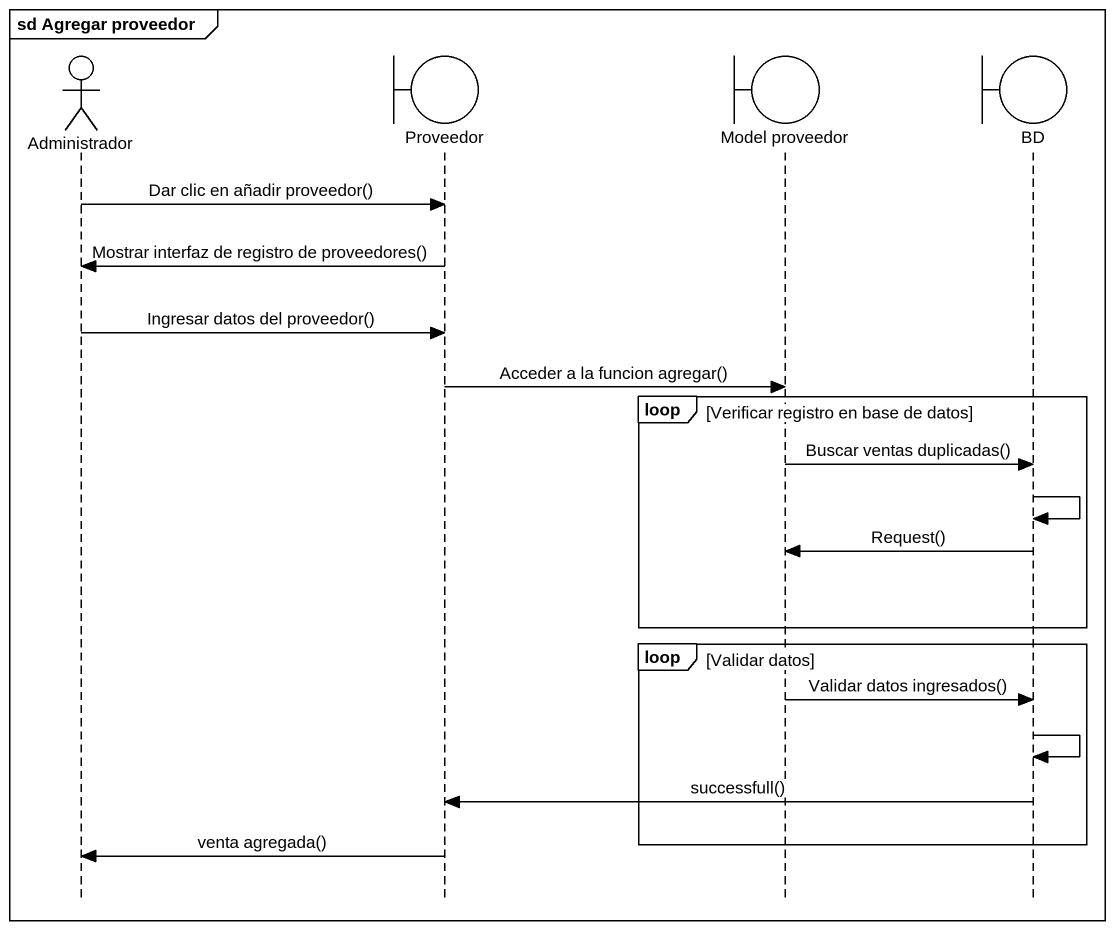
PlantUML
@startuml
mainframe sd Agregar proveedor
hide footbox
actor Administrador
boundary Proveedor
boundary "Model proveedor" as Model_proveedor
boundary BD

Administrador -> Proveedor : Dar clic en añadir proveedor()
Proveedor -> Administrador : Mostrar interfaz de registro de proveedores()
Administrador -> Proveedor : Ingresar datos del proveedor()
Proveedor -> Model_proveedor : Acceder a la funcion agregar()
loop Verificar registro en base de datos
  Model_proveedor -> BD : Buscar ventas duplicadas()
  BD -> BD
  BD -> Model_proveedor : Request()
end
loop Validar datos
  Model_proveedor -> BD : Validar datos ingresados()
  BD -> BD
  BD -> Proveedor : successfull()
end
Proveedor -> Administrador : venta agregada()
@enduml
